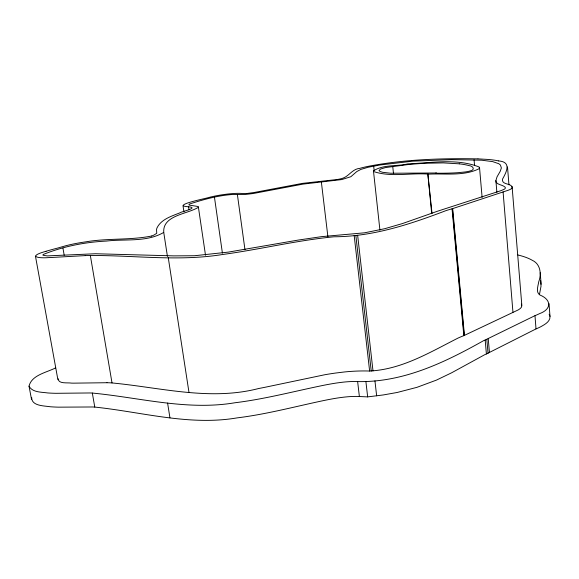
<?xml version="1.0" encoding="UTF-8"?>
<svg xmlns="http://www.w3.org/2000/svg" width="579" height="579" viewBox="0 0 579 579"><rect width="100%" height="100%" fill="white"/><g stroke="black" fill="none" stroke-linecap="round" stroke-linejoin="round"><path stroke-width="0.87" d="M46.031 251.293C28.11 256.244 36.694 258.509 49.041 257.583A80.336 12.861 -8.8 0 0 51.133 257.503L85.236 255.614M540.656 280.468L541.025 286.185L539.425 294.675M517.858 254.963A112.601 26.634 -5.6 0 1 532.123 260.224C540.627 263.944 541.64 274.099 538.716 281.843C538.144 285.845 535.474 292.561 540.077 295.08C551.498 299.734 551.765 309.222 539.599 313.615A67.743 18.072 -4.6 0 1 534.982 315.656M106.999 382.719L73.555 383.153A78.331 20.837 -10.2 0 1 71.499 383.117C67.526 382.401 58.255 384.188 58.197 378.746M521.397 304.084L521.665 306.667A30.513 8.157 -4.4 0 1 521.086 307.623A32.786 8.765 -4.5 0 1 518.176 309.939L463.83 335.646A98.321 30.144 -3.3 0 0 457.967 338.107C429.965 352.285 401.855 369.453 369.626 371.038A68.908 23.218 -6.8 0 0 344.715 371.935L335.552 373.05A114.519 40.233 -6.8 0 0 325.014 374.7L266.05 387.061A165.377 45.473 -8.5 0 1 258.639 388.523C209.974 401.109 160.644 387.539 112.022 382.943A49.468 14.54 -11.3 0 0 106.985 382.726M496.876 192.279L495.899 180.576L497.028 176.848L500.198 171.348L501.378 167.975L500.415 165.008L498.787 163.712L492.577 161.599L481.619 160.202L451.533 159.623L412.805 161.172L380.041 164.986L368.208 167.237L360.804 169.437L356.765 171.579L350.838 176.725L341.704 179.584L302.998 184.115L253.218 193.516L244.526 194.558L235.335 194.45A13.751 1.947 -7.6 0 0 231.47 194.558C217.205 195.695 203.243 199.596 189.688 203.96A12.21 1.751 -7.8 0 0 189.702 205.176L198.308 206.551L205.516 255.288M31.664 397.505C31.548 406.125 44.105 405.749 50.279 406.755A94.225 26.366 -10.5 0 0 58.479 407.16L92.256 406.979A34.66 10.704 -11.7 0 1 94.775 407.08C142.065 412.009 189.333 426.035 237.137 417.879C266.572 414.282 295.239 406.516 324.211 400.444A175.603 69.878 -6.4 0 1 328.467 399.604L331.557 399.018A77.731 28.32 -6.8 0 1 338.802 397.816L343.246 397.23A56.221 20.084 -6.8 0 1 344.36 397.1L345.345 396.999A37.309 13.1 -6.8 0 1 359.421 396.477M379.933 230.21L373.462 170.885C383.153 164.364 396.912 166.564 407.862 163.879C431.275 162.923 456.744 158.161 479.094 166.969L479.419 168.554C463.909 176.523 444.788 173.172 427.874 174.199L431.695 213.513M198.503 207.217C187.487 214.288 162.511 215.041 163.741 232.411L167.432 256.403M163.741 232.411C146.646 242.435 125.39 238.765 106.42 241.074C84.795 242.131 63.118 246.415 43.07 254.536L42.991 255.259L47.261 255.896L95.441 253.74L173.765 255.875L194.508 255.73L228.314 252.111L298.388 240.046L321.685 236.637L364.546 232.809L384.702 228.712L402.456 223.559L437.427 211.248L500.625 190.781L504.295 189.246L505.156 188.573L505.344 187.372C502.854 184.817 498.526 185.106 496.167 182.392L495.899 180.576M536.009 328.915L534.989 315.656L485.173 340.011L486.403 353.972L536.009 328.915A67.562 18.796 -4.5 0 0 540.605 326.817C544.549 324.602 550.303 321.729 549.992 316.431L549.037 303.577M55.649 367.853C46.718 372.55 31.65 374.939 29.03 386.164L31.563 399.604M85.229 255.621A50.88 9.032 -9.5 0 1 90.367 255.505C134.422 255.267 178.766 261.636 222.582 254.499C259.87 249.477 296.535 240.401 334.018 236.782C372.89 236.637 410.012 224.341 445.939 210.64A101.195 18.752 -4.8 0 1 452.033 208.816L508.5 190.158A33.379 5.37 -5.5 0 0 511.8 188.363A31.28 5.03 -5.5 0 0 512.162 187.958C512.386 182.798 501.132 185.36 502.572 179.034C506.668 171.717 511.583 161.888 498.707 160.94M427.874 174.199L432.021 213.39M151.466 236.051C129.87 240.328 107.462 238.078 85.75 241.856A34.972 5.783 -9 0 0 80.003 242.746L77.709 243.151A31.273 5.153 -9 0 0 73.171 244.034L70.956 244.519A35.109 5.804 -9 0 0 65.593 245.807L57.697 248.065A88.768 15.445 -9 0 0 45.973 251.286M459.27 163.835L443.232 162.894L425.652 163.256A56.409 7.845 -6.2 0 0 407.269 164.668L385.708 167.534L380.635 168.981L379.021 170.516L379.969 171.435L382.545 172.281L390.738 173.237L436.378 172.998L435.748 173.208A96.519 12.738 -5.6 0 0 443.405 173.215L447.27 173.15A58.971 8.026 -5.7 0 0 449.514 173.092L452.879 172.969A30.745 4.292 -5.8 0 0 458.011 172.68L465.111 171.97A8.736 1.245 -5.8 0 0 468.44 171.384L468.954 171.261A10.871 1.542 -5.8 0 0 469.873 171.015C475.279 170.204 473.803 165.941 468.614 165.507A98.72 14.142 -6.4 0 0 459.263 163.835M486.403 353.964A43.28 13.664 -3.5 0 0 484.869 354.623L451.613 372.796L436.457 380.099L416.989 387.322L397.201 392.468L383.32 394.943L367.658 396.89L359.378 396.521L357.634 381.59C403.36 382.524 444.766 362.49 483.624 340.647A43.411 13.143 -3.7 0 1 485.173 340.011M428.199 174.091C410.221 172.737 390.854 177.42 373.614 171.529L373.462 170.885M477.892 158.87C442.182 158.197 406.219 159.334 371.009 165.797A35.037 4.668 -6.4 0 0 359.74 168.38C352.278 168.923 348.985 176.414 342.341 178.361A13.86 1.903 -6.8 0 1 341.624 178.571L340.821 178.781A10.668 1.469 -6.8 0 1 337.224 179.512L302.499 183.369L253.957 192.532L247.016 193.473L242.326 193.502A20.127 2.852 -7.6 0 0 227.641 194.052A23.008 3.271 -7.6 0 0 210.879 196.976M478.044 158.87L488.242 159.457A90.165 12.76 -6.1 0 1 498.707 160.94M151.524 236.051A17.515 2.873 -8.5 0 0 154.209 234.9L156.75 233.294L156.54 229.66A277.146 45.444 -5.9 0 1 156.967 227.981C161.259 219.079 171.833 216.148 180.315 212.659C181.198 211.653 198.098 208.208 189.774 206.906A49.353 7.303 -8.3 0 0 188.566 206.768C169.719 205.617 207.34 198.17 208.078 197.685A49.186 6.622 -7.9 0 0 210.394 197.084M357.677 381.547A37.432 12.608 -6.8 0 0 343.557 382.111L342.573 382.227A56.409 19.339 -6.8 0 0 341.458 382.357L337 382.943A77.999 27.271 -6.8 0 0 329.733 384.138L326.621 384.709A176.284 67.323 -6.4 0 0 322.351 385.549C293.278 391.534 264.48 399.148 234.958 402.752C187.14 410.844 139.72 397.578 92.322 393.054L94.775 407.08M549.138 314.231L549.666 315.258M182.986 205.632L183.941 211.928M549.804 315.649L549.992 316.431M29.03 386.164C32.41 392.569 41.456 392.019 47.731 392.953A94.486 25.353 -10.4 0 0 55.946 393.307L89.803 392.967A34.769 10.299 -11.5 0 1 92.322 393.047M35.442 256.099L57.9 379.708M62.945 248.109L64.189 255.223M90.346 255.513L112.022 382.943M167.592 403.064L169.944 417.857M168.279 257.749L188.986 392.424M188.573 206.768L188.964 209.446M214.447 197.142L222.408 253.124M237.39 194.573L244.975 249.766M321.374 182.124L327.902 236.739M365.935 381.908L367.658 396.89M374.946 380.844L376.639 395.833M357.641 235.284L372.999 370.886M355.839 235.501L371.248 371.088M354.182 235.544L369.626 371.038M373.672 166.115L374.164 170.61M392.736 166.376L393.488 173.548M452.684 208.621L464.445 335.386M452.387 208.722L464.163 335.516M452.047 208.816L463.83 335.646M474.063 159.804L474.534 165.16M488.235 338.664L489.458 352.582M486.83 339.359L488.061 353.299M479.55 167.758L482.112 197.425M512.082 186.489L521.867 305.77M507.508 166.89L508.948 184.81M503.086 191.91L512.958 312.349M540.243 272.76L541.112 284.332"/></g></svg>
